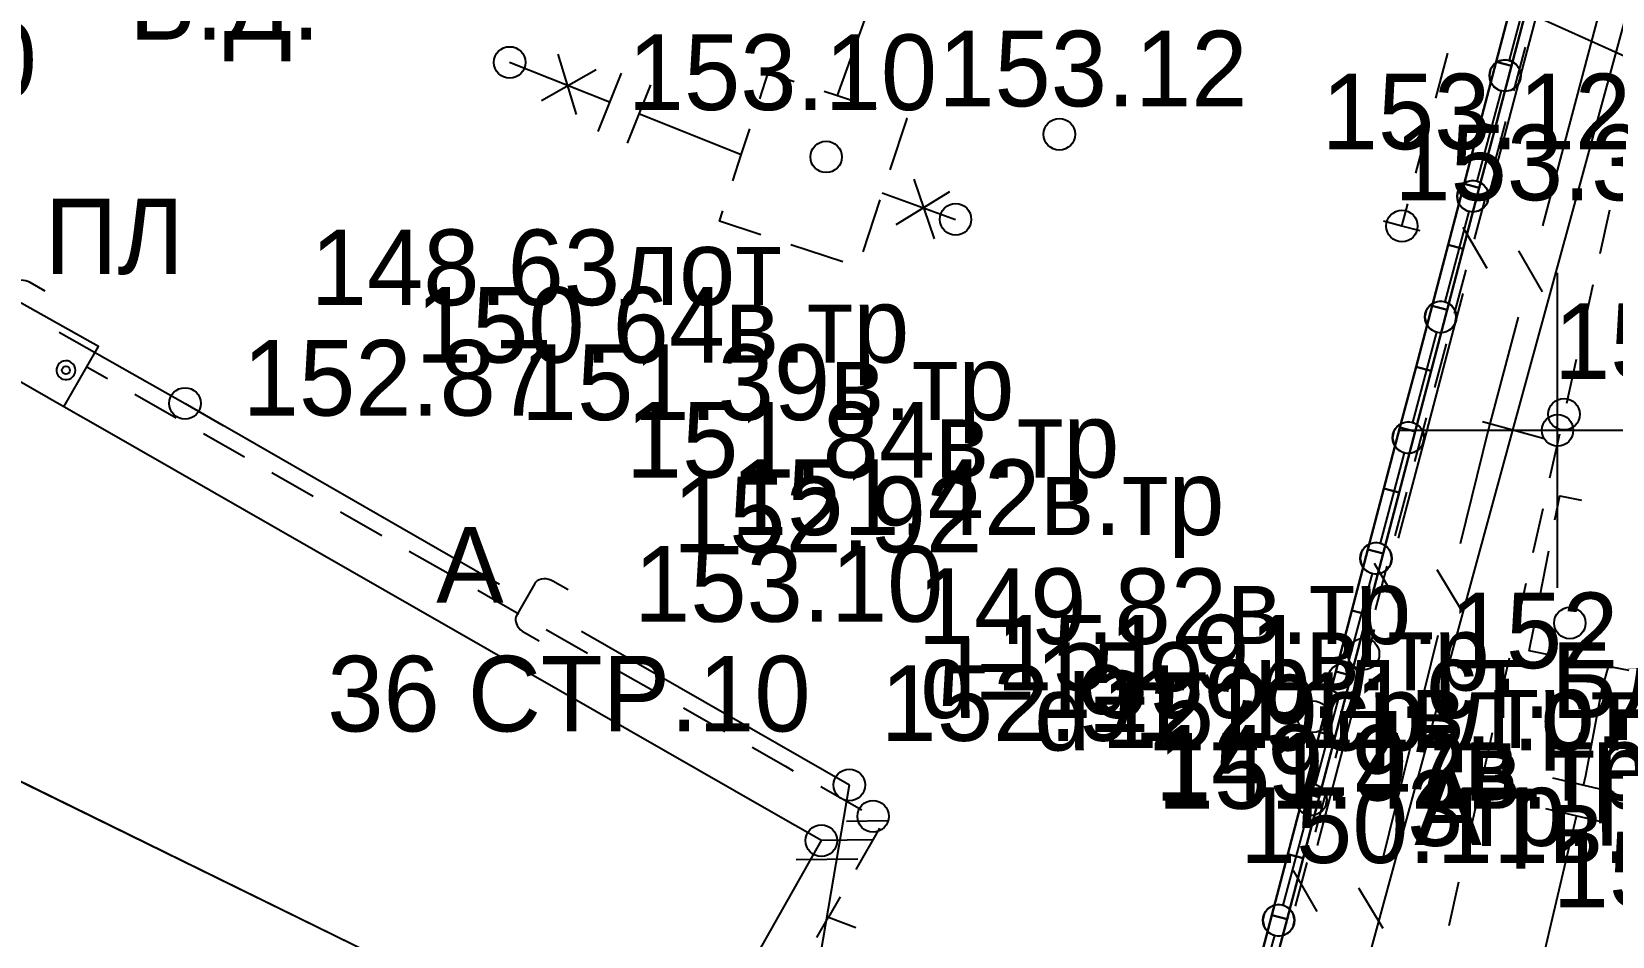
# Model space of a CAD drawing. Header units: metres. Extents: x -2743 to 126, y 13412 to 13916.
# Drawn here: x -1924.21 to -1899.13, y 13691.97 to 13706.33 of the extents above; entities that cross this region are included whole.
import ezdxf

# ---------------------------------------------------------------- set-up
doc = ezdxf.new("R2010")
doc.units = ezdxf.units.M
for name, color, linetype in [('0_геоподоснова', 7, 'Continuous'), ('output[1-12]_3_ДЖКХ-24_03233up$0$Дренаж', 7, 'Continuous'), ('output[1-12]_3_ДЖКХ-24_03233up$0$Кабели', 7, 'Continuous'), ('output[1-12]_3_ДЖКХ-24_03233up$0$Кабель связи', 7, 'Continuous'), ('output[1-12]_brd$0$Граница заказа', 7, 'Continuous'), ('output[1-12]_brd$0$Координатные кресты', 7, 'Continuous'), ('output[19-22]_3_ДЖКХ-25_01840tp$0$Бортовой камень', 7, 'Continuous'), ('output[19-22]_3_ДЖКХ-25_01840tp$0$Внутреннее заполнение', 7, 'Continuous'), ('output[19-22]_3_ДЖКХ-25_01840tp$0$Горизонтали', 7, 'Continuous'), ('output[19-22]_3_ДЖКХ-25_01840tp$0$Граница улицы', 7, 'Continuous'), ('output[19-22]_3_ДЖКХ-25_01840tp$0$Здания', 7, 'Continuous'), ('output[19-22]_3_ДЖКХ-25_01840tp$0$Колодцы', 7, 'Continuous'), ('output[19-22]_3_ДЖКХ-25_01840tp$0$Крыльца', 7, 'Continuous'), ('output[19-22]_3_ДЖКХ-25_01840tp$0$Навесы', 7, 'Continuous'), ('output[19-22]_3_ДЖКХ-25_01840tp$0$Номер дома', 7, 'Continuous'), ('output[19-22]_3_ДЖКХ-25_01840tp$0$Ограды', 7, 'Continuous'), ('output[19-22]_3_ДЖКХ-25_01840tp$0$Отдельно стоящее дерево', 7, 'Continuous'), ('output[19-22]_3_ДЖКХ-25_01840tp$0$Фонтаны', 7, 'Continuous'), ('output[19-22]_3_ДЖКХ-25_01840tp$0$Части зданий', 7, 'Continuous'), ('output[19-22]_3_ДЖКХ-25_01840up$0$Водосток', 7, 'Continuous'), ('output[19-22]_3_ДЖКХ-25_01840up$0$Газопровод', 7, 'Continuous'), ('output[19-22]_3_ДЖКХ-25_01840up$0$Дренаж', 7, 'Continuous'), ('output[19-22]_3_ДЖКХ-25_01840up$0$Кабели', 7, 'Continuous'), ('output[19-22]_3_ДЖКХ-25_01840up$0$Кабель связи', 7, 'Continuous'), ('output[19-22]_3_ДЖКХ-25_01840up$0$Теплосеть', 7, 'Continuous'), ('output[19-22]_brd$0$Граница заказа', 7, 'Continuous'), ('output[23]_brd$0$Координатные кресты', 7, 'Continuous')]:
    doc.layers.add(name, color=color, linetype=linetype)

msp = doc.modelspace()

# ---------------------------------------------------------------- linework, layer by layer
at = {"layer": '0_геоподоснова'}
for points in [[(-1900.72, 13706.812), (-1900.974, 13705.845), (-1900.733, 13705.782), (-1900.478, 13706.749), (-1900.72, 13706.812)], [(-1900.974, 13705.845), (-1901.229, 13704.878), (-1900.987, 13704.814), (-1900.733, 13705.782), (-1900.974, 13705.845)], [(-1901.229, 13704.878), (-1901.483, 13703.911), (-1901.241, 13703.847), (-1900.987, 13704.814), (-1901.229, 13704.878)], [(-1901.483, 13703.911), (-1901.737, 13702.944), (-1901.495, 13702.88), (-1901.241, 13703.847), (-1901.483, 13703.911)], [(-1901.737, 13702.944), (-1901.991, 13701.977), (-1901.75, 13701.913), (-1901.495, 13702.88), (-1901.737, 13702.944)], [(-1901.991, 13701.977), (-1902.246, 13701.009), (-1902.004, 13700.946), (-1901.75, 13701.913), (-1901.991, 13701.977)], [(-1902.246, 13701.009), (-1902.5, 13700.042), (-1902.258, 13699.979), (-1902.004, 13700.946), (-1902.246, 13701.009)], [(-1902.5, 13700.042), (-1902.754, 13699.075), (-1902.513, 13699.012), (-1902.258, 13699.979), (-1902.5, 13700.042)], [(-1902.754, 13699.075), (-1903.009, 13698.108), (-1902.767, 13698.045), (-1902.513, 13699.012), (-1902.754, 13699.075)], [(-1903.009, 13698.108), (-1903.263, 13697.141), (-1903.021, 13697.077), (-1902.767, 13698.045), (-1903.009, 13698.108)], [(-1903.263, 13697.141), (-1903.517, 13696.174), (-1903.276, 13696.11), (-1903.021, 13697.077), (-1903.263, 13697.141)], [(-1903.517, 13696.174), (-1903.772, 13695.207), (-1903.53, 13695.143), (-1903.276, 13696.11), (-1903.517, 13696.174)], [(-1903.772, 13695.207), (-1904.026, 13694.24), (-1903.784, 13694.176), (-1903.53, 13695.143), (-1903.772, 13695.207)], [(-1904.026, 13694.24), (-1904.28, 13693.272), (-1904.038, 13693.209), (-1903.784, 13694.176), (-1904.026, 13694.24)], [(-1904.28, 13693.272), (-1904.534, 13692.305), (-1904.293, 13692.242), (-1904.038, 13693.209), (-1904.28, 13693.272)], [(-1904.534, 13692.305), (-1904.789, 13691.338), (-1904.547, 13691.275), (-1904.293, 13692.242), (-1904.534, 13692.305)]]:
    msp.add_lwpolyline(points, close=True, dxfattribs=at)
for points in [[(-1900.974, 13705.845), (-1900.72, 13706.812)], [(-1900.478, 13706.749), (-1900.733, 13705.782)], [(-1901.229, 13704.878), (-1900.974, 13705.845)], [(-1900.733, 13705.782), (-1900.987, 13704.814)], [(-1900.974, 13705.845), (-1900.733, 13705.782)], [(-1900.733, 13705.782), (-1900.974, 13705.845)], [(-1901.483, 13703.911), (-1901.229, 13704.878)], [(-1901.229, 13704.878), (-1900.987, 13704.814)], [(-1900.987, 13704.814), (-1901.229, 13704.878)], [(-1900.987, 13704.814), (-1901.241, 13703.847)], [(-1901.737, 13702.944), (-1901.483, 13703.911)], [(-1901.241, 13703.847), (-1901.495, 13702.88)], [(-1901.483, 13703.911), (-1901.241, 13703.847)], [(-1901.241, 13703.847), (-1901.483, 13703.911)], [(-1901.991, 13701.977), (-1901.737, 13702.944)], [(-1901.495, 13702.88), (-1901.75, 13701.913)], [(-1901.737, 13702.944), (-1901.495, 13702.88)], [(-1901.495, 13702.88), (-1901.737, 13702.944)], [(-1900, 13697.5), (-1900, 13702.5)], [(-1902.246, 13701.009), (-1901.991, 13701.977)], [(-1901.75, 13701.913), (-1902.004, 13700.946)], [(-1901.991, 13701.977), (-1901.75, 13701.913)], [(-1901.75, 13701.913), (-1901.991, 13701.977)], [(-1902.5, 13700.042), (-1902.246, 13701.009)], [(-1902.004, 13700.946), (-1902.258, 13699.979)], [(-1902.246, 13701.009), (-1902.004, 13700.946)], [(-1902.004, 13700.946), (-1902.246, 13701.009)], [(-1902.754, 13699.075), (-1902.5, 13700.042)], [(-1902.258, 13699.979), (-1902.513, 13699.012)], [(-1902.5, 13700.042), (-1902.258, 13699.979)], [(-1902.258, 13699.979), (-1902.5, 13700.042)], [(-1902.5, 13700), (-1897.5, 13700)], [(-1903.009, 13698.108), (-1902.754, 13699.075)], [(-1902.513, 13699.012), (-1902.767, 13698.045)], [(-1902.754, 13699.075), (-1902.513, 13699.012)], [(-1902.513, 13699.012), (-1902.754, 13699.075)], [(-1903.263, 13697.141), (-1903.009, 13698.108)], [(-1903.009, 13698.108), (-1902.767, 13698.045)], [(-1902.767, 13698.045), (-1903.009, 13698.108)], [(-1902.767, 13698.045), (-1903.021, 13697.077)], [(-1903.517, 13696.174), (-1903.263, 13697.141)], [(-1903.021, 13697.077), (-1903.276, 13696.11)], [(-1903.263, 13697.141), (-1903.021, 13697.077)], [(-1903.021, 13697.077), (-1903.263, 13697.141)], [(-1903.772, 13695.207), (-1903.517, 13696.174)], [(-1903.276, 13696.11), (-1903.53, 13695.143)], [(-1903.517, 13696.174), (-1903.276, 13696.11)], [(-1903.276, 13696.11), (-1903.517, 13696.174)], [(-1904.026, 13694.24), (-1903.772, 13695.207)], [(-1903.53, 13695.143), (-1903.784, 13694.176)], [(-1903.772, 13695.207), (-1903.53, 13695.143)], [(-1903.53, 13695.143), (-1903.772, 13695.207)], [(-1904.28, 13693.272), (-1904.026, 13694.24)], [(-1903.784, 13694.176), (-1904.038, 13693.209)], [(-1904.026, 13694.24), (-1903.784, 13694.176)], [(-1903.784, 13694.176), (-1904.026, 13694.24)], [(-1904.534, 13692.305), (-1904.28, 13693.272)], [(-1904.038, 13693.209), (-1904.293, 13692.242)], [(-1904.28, 13693.272), (-1904.038, 13693.209)], [(-1904.038, 13693.209), (-1904.28, 13693.272)], [(-1904.789, 13691.338), (-1904.534, 13692.305)], [(-1904.534, 13692.305), (-1904.293, 13692.242)], [(-1904.293, 13692.242), (-1904.534, 13692.305)], [(-1904.293, 13692.242), (-1904.547, 13691.275)]]:
    msp.add_lwpolyline(points, dxfattribs=at)
at = {"layer": 'output[1-12]_brd$0$Граница заказа'}
msp.add_lwpolyline([(-1548.477, 13587.979), (-1676.866, 13613.821), (-1826.623, 13646.49), (-1941.493, 13702.811), (-1939.549, 13742.563), (-1946.321, 13757.807), (-2014.549, 13775.285), (-2049.484, 13776.598), (-2061.844, 13786.697), (-2071.032, 13788.68), (-2071.376, 13780.544), (-2071.931, 13777.299), (-2073.348, 13774.272), (-2077.472, 13770.511), (-2078.904, 13770.009), (-2095.38, 13773.45), (-2141.494, 13783.622), (-2188.318, 13793.951), (-2191.54, 13794.789), (-2200.754, 13795.888), (-2200.859, 13795.91), (-2208.042, 13797.44), (-2324.427, 13822.225)], dxfattribs=at)
at = {"layer": 'output[1-12]_brd$0$Координатные кресты'}
msp.add_circle((-1900, 13700), 0.25, dxfattribs=at)
at = {"layer": 'output[19-22]_3_ДЖКХ-25_01840tp$0$Бортовой камень'}
for points in [[(-1901.931, 13705.273), (-1901.742, 13705.983)], [(-1902.248, 13704.079), (-1902.059, 13704.789)], [(-1902.47, 13703.241), (-1902.376, 13703.596)], [(-1899.176, 13703.495), (-1899.331, 13702.798)], [(-1899.439, 13702.31), (-1899.595, 13701.612)], [(-1899.703, 13701.124), (-1899.858, 13700.427)], [(-1923.338, 13701.009), (-1923.011, 13700.822)], [(-1922.577, 13700.574), (-1921.922, 13700.2)], [(-1921.488, 13699.951), (-1920.834, 13699.577)], [(-1899.968, 13699.939), (-1900.125, 13699.242)], [(-1920.4, 13699.329), (-1919.746, 13698.955)], [(-1919.312, 13698.706), (-1918.657, 13698.332)], [(-1900.235, 13698.754), (-1900.391, 13698.057)], [(-1918.223, 13698.084), (-1917.569, 13697.71)], [(-1917.135, 13697.461), (-1916.481, 13697.087)], [(-1900.501, 13697.57), (-1900.658, 13696.873)], [(-1916.047, 13696.839), (-1915.392, 13696.465)], [(-1900.768, 13696.385), (-1900.925, 13695.688)], [(-1914.958, 13696.217), (-1914.304, 13695.842)], [(-1913.87, 13695.594), (-1913.216, 13695.22)], [(-1901.035, 13695.2), (-1901.192, 13694.503)], [(-1912.782, 13694.972), (-1912.252, 13694.669), (-1912.127, 13694.597)], [(-1911.693, 13694.349), (-1911.039, 13693.975)], [(-1901.302, 13694.015), (-1901.459, 13693.318)], [(-1910.757, 13693.685), (-1911.133, 13693.032)], [(-1901.569, 13692.831), (-1901.726, 13692.134)], [(-1911.382, 13692.599), (-1911.57, 13692.272)]]:
    msp.add_lwpolyline(points, dxfattribs=at)
at = {"layer": 'output[19-22]_3_ДЖКХ-25_01840tp$0$Внутреннее заполнение'}
msp.add_lwpolyline([(-1902.18, 13703.164), (-1902.47, 13703.241), (-1902.76, 13703.318)], dxfattribs=at)
at = {"layer": 'output[19-22]_3_ДЖКХ-25_01840tp$0$Горизонтали'}
for centre in [(-1907.905, 13704.698), (-1902.47, 13703.241), (-1899.897, 13700.255), (-1903.078, 13696.451), (-1910.861, 13693.873), (-1911.682, 13693.488)]:
    msp.add_circle(centre, 0.25, dxfattribs=at)
at = {"layer": 'output[19-22]_3_ДЖКХ-25_01840tp$0$Граница улицы'}
for points in [[(-1900.691, 13705.385), (-1900.506, 13706.079)], [(-1901.005, 13704.209), (-1900.82, 13704.902)], [(-1901.32, 13703.032), (-1901.134, 13703.726)], [(-1901.634, 13701.856), (-1901.449, 13702.549)], [(-1901.948, 13700.679), (-1901.763, 13701.373)], [(-1902.262, 13699.503), (-1902.13, 13700), (-1902.077, 13700.196)], [(-1902.577, 13698.326), (-1902.392, 13699.02)], [(-1902.891, 13697.15), (-1902.706, 13697.843)], [(-1903.207, 13695.973), (-1903.078, 13696.451), (-1903.02, 13696.667)], [(-1903.524, 13694.798), (-1903.337, 13695.491)], [(-1903.842, 13693.622), (-1903.655, 13694.315)], [(-1904.159, 13692.446), (-1903.972, 13693.139)], [(-1911.57, 13692.272), (-1911.135, 13692.112)]]:
    msp.add_lwpolyline(points, dxfattribs=at)
at = {"layer": 'output[19-22]_3_ДЖКХ-25_01840tp$0$Здания'}
msp.add_lwpolyline([(-1914.022, 13689.342), (-1911.682, 13693.488), (-1912.516, 13693.966), (-1923.052, 13700), (-1923.702, 13700.373), (-1926.26, 13701.838), (-1936.615, 13707.768), (-1936.989, 13707.983), (-1937.754, 13708.421), (-1938.229, 13708.693), (-1938.578, 13708.055), (-1940.751, 13704.084), (-1941.391, 13702.915), (-1941.458, 13702.794)], dxfattribs=at)
at = {"layer": 'output[19-22]_3_ДЖКХ-25_01840tp$0$Колодцы'}
for centre in [(-1911.606, 13704.339), (-1899.805, 13696.941)]:
    msp.add_circle(centre, 0.25, dxfattribs=at)
at = {"layer": 'output[19-22]_3_ДЖКХ-25_01840tp$0$Крыльца'}
msp.add_lwpolyline([(-1923.702, 13700.373), (-1923.338, 13701.009), (-1923.153, 13701.332), (-1925.726, 13702.77), (-1925.896, 13702.472), (-1926.26, 13701.838)], dxfattribs=at)
at = {"layer": 'output[19-22]_3_ДЖКХ-25_01840tp$0$Навесы'}
msp.add_lwpolyline([(-1923.52, 13700.953), (-1923.524, 13700.987), (-1923.536, 13701.02), (-1923.555, 13701.049), (-1923.58, 13701.073), (-1923.609, 13701.09), (-1923.642, 13701.1), (-1923.677, 13701.103), (-1923.711, 13701.097), (-1923.743, 13701.084), (-1923.771, 13701.064), (-1923.794, 13701.038), (-1923.81, 13701.007), (-1923.819, 13700.974), (-1923.819, 13700.939), (-1923.812, 13700.905), (-1923.797, 13700.874), (-1923.776, 13700.847), (-1923.749, 13700.825), (-1923.717, 13700.811), (-1923.684, 13700.804), (-1923.649, 13700.804), (-1923.616, 13700.813), (-1923.585, 13700.829), (-1923.559, 13700.852), (-1923.539, 13700.88), (-1923.526, 13700.912), (-1923.52, 13700.953)], dxfattribs=at)
msp.add_circle((-1923.67, 13700.953), 0.0625, dxfattribs=at)
at = {"layer": 'output[19-22]_3_ДЖКХ-25_01840tp$0$Ограды'}
for points in [[(-1900.385, 13707.305), (-1900.768, 13705.872)], [(-1900.897, 13705.389), (-1901.28, 13703.956)], [(-1901.409, 13703.473), (-1901.791, 13702.041)], [(-1901.92, 13701.558), (-1902.303, 13700.125)], [(-1902.432, 13699.642), (-1902.815, 13698.209)], [(-1902.944, 13697.726), (-1903.253, 13696.568), (-1903.328, 13696.294)], [(-1903.458, 13695.811), (-1903.844, 13694.38)], [(-1903.975, 13693.897), (-1904.361, 13692.465)], [(-1904.491, 13691.983), (-1904.521, 13691.872), (-1904.878, 13690.551)]]:
    msp.add_lwpolyline(points, dxfattribs=at)
for points in [[(-1900.582, 13705.63), (-1900.602, 13705.728), (-1900.656, 13705.807), (-1900.735, 13705.861), (-1900.832, 13705.88), (-1900.93, 13705.861), (-1901.009, 13705.807), (-1901.063, 13705.728), (-1901.082, 13705.63), (-1901.063, 13705.533), (-1901.009, 13705.454), (-1900.93, 13705.4), (-1900.832, 13705.38), (-1900.735, 13705.4), (-1900.656, 13705.454), (-1900.602, 13705.533), (-1900.582, 13705.63)], [(-1901.094, 13703.715), (-1901.114, 13703.812), (-1901.167, 13703.891), (-1901.247, 13703.945), (-1901.344, 13703.965), (-1901.442, 13703.945), (-1901.521, 13703.891), (-1901.575, 13703.812), (-1901.594, 13703.715), (-1901.575, 13703.617), (-1901.521, 13703.538), (-1901.442, 13703.484), (-1901.344, 13703.465), (-1901.247, 13703.484), (-1901.167, 13703.538), (-1901.114, 13703.617), (-1901.094, 13703.715)], [(-1901.606, 13701.799), (-1901.626, 13701.896), (-1901.679, 13701.976), (-1901.759, 13702.029), (-1901.856, 13702.049), (-1901.953, 13702.029), (-1902.033, 13701.976), (-1902.086, 13701.896), (-1902.106, 13701.799), (-1902.086, 13701.702), (-1902.033, 13701.622), (-1901.953, 13701.569), (-1901.856, 13701.549), (-1901.759, 13701.569), (-1901.679, 13701.622), (-1901.626, 13701.702), (-1901.606, 13701.799)], [(-1902.118, 13699.883), (-1902.137, 13699.981), (-1902.191, 13700.06), (-1902.271, 13700.114), (-1902.368, 13700.133), (-1902.465, 13700.114), (-1902.545, 13700.06), (-1902.598, 13699.981), (-1902.618, 13699.883), (-1902.598, 13699.786), (-1902.545, 13699.707), (-1902.465, 13699.653), (-1902.368, 13699.633), (-1902.271, 13699.653), (-1902.191, 13699.707), (-1902.137, 13699.786), (-1902.118, 13699.883)], [(-1902.63, 13697.968), (-1902.649, 13698.065), (-1902.703, 13698.145), (-1902.782, 13698.198), (-1902.88, 13698.218), (-1902.977, 13698.198), (-1903.056, 13698.145), (-1903.11, 13698.065), (-1903.13, 13697.968), (-1903.11, 13697.87), (-1903.056, 13697.791), (-1902.977, 13697.737), (-1902.88, 13697.718), (-1902.782, 13697.737), (-1902.703, 13697.791), (-1902.649, 13697.87), (-1902.63, 13697.968)], [(-1903.143, 13696.052), (-1903.162, 13696.15), (-1903.216, 13696.229), (-1903.295, 13696.283), (-1903.393, 13696.302), (-1903.49, 13696.283), (-1903.57, 13696.229), (-1903.623, 13696.15), (-1903.643, 13696.052), (-1903.623, 13695.955), (-1903.57, 13695.876), (-1903.49, 13695.822), (-1903.393, 13695.802), (-1903.295, 13695.822), (-1903.216, 13695.876), (-1903.162, 13695.955), (-1903.143, 13696.052)], [(-1903.66, 13694.138), (-1903.679, 13694.235), (-1903.733, 13694.315), (-1903.812, 13694.369), (-1903.91, 13694.388), (-1904.007, 13694.369), (-1904.086, 13694.315), (-1904.14, 13694.235), (-1904.16, 13694.138), (-1904.14, 13694.041), (-1904.086, 13693.961), (-1904.007, 13693.908), (-1903.91, 13693.888), (-1903.812, 13693.908), (-1903.733, 13693.961), (-1903.679, 13694.041), (-1903.66, 13694.138)], [(-1904.176, 13692.224), (-1904.196, 13692.321), (-1904.25, 13692.401), (-1904.329, 13692.454), (-1904.426, 13692.474), (-1904.524, 13692.454), (-1904.603, 13692.401), (-1904.657, 13692.321), (-1904.676, 13692.224), (-1904.657, 13692.127), (-1904.603, 13692.047), (-1904.524, 13691.994), (-1904.426, 13691.974), (-1904.329, 13691.994), (-1904.25, 13692.047), (-1904.196, 13692.127), (-1904.176, 13692.224)]]:
    msp.add_lwpolyline(points, close=True, dxfattribs=at)
for centre in [(-1900.832, 13705.63), (-1900.832, 13705.63), (-1901.344, 13703.715), (-1901.344, 13703.715), (-1901.856, 13701.799), (-1901.856, 13701.799), (-1902.368, 13699.883), (-1902.368, 13699.883), (-1902.88, 13697.968), (-1902.88, 13697.968), (-1903.393, 13696.052), (-1903.393, 13696.052), (-1903.91, 13694.138), (-1903.91, 13694.138), (-1904.426, 13692.224), (-1904.426, 13692.224)]:
    msp.add_circle(centre, 0.25, dxfattribs=at)
at = {"layer": 'output[19-22]_3_ДЖКХ-25_01840tp$0$Отдельно стоящее дерево'}
msp.add_circle((-1903.88, 13695.455), 0.25, dxfattribs=at)
at = {"layer": 'output[19-22]_3_ДЖКХ-25_01840tp$0$Фонтаны'}
for centre in [(-1921.78, 13700.426), (-1911.238, 13694.372)]:
    msp.add_circle(centre, 0.25, dxfattribs=at)
at = {"layer": 'output[19-22]_3_ДЖКХ-25_01840tp$0$Части зданий'}
msp.add_lwpolyline([(-1911.755, 13691.952), (-1911.57, 13692.272)], dxfattribs=at)
at = {"layer": 'output[19-22]_3_ДЖКХ-25_01840up$0$Водосток'}
for points in [[(-1923.997, 13702.207), (-1924.239, 13702.344), (-1924.274, 13702.361), (-1924.304, 13702.37), (-1924.345, 13702.38), (-1924.386, 13702.382), (-1924.42, 13702.378), (-1924.457, 13702.364), (-1924.491, 13702.346), (-1924.51, 13702.326), (-1924.528, 13702.304), (-1924.815, 13701.795), (-1924.824, 13701.77), (-1924.828, 13701.749), (-1924.828, 13701.72), (-1924.823, 13701.696), (-1924.815, 13701.665), (-1924.803, 13701.635), (-1924.782, 13701.607), (-1924.75, 13701.57), (-1924.72, 13701.548), (-1924.45, 13701.396)], [(-1923.779, 13701.555), (-1921.78, 13700.426)], [(-1921.78, 13700.426), (-1921.173, 13700.077)], [(-1921.78, 13700.426), (-1921.038, 13700)], [(-1921.038, 13700), (-1916.788, 13697.559)], [(-1915.701, 13697.467), (-1915.942, 13697.605), (-1915.977, 13697.622), (-1916.006, 13697.631), (-1916.047, 13697.642), (-1916.088, 13697.644), (-1916.122, 13697.64), (-1916.159, 13697.627), (-1916.193, 13697.609), (-1916.213, 13697.589), (-1916.23, 13697.567), (-1916.522, 13697.06), (-1916.53, 13697.036), (-1916.535, 13697.014), (-1916.535, 13696.986), (-1916.531, 13696.962), (-1916.522, 13696.93), (-1916.51, 13696.9), (-1916.489, 13696.872), (-1916.458, 13696.835), (-1916.428, 13696.813), (-1916.16, 13696.659)], [(-1915.488, 13696.813), (-1911.238, 13694.372)]]:
    msp.add_lwpolyline(points, dxfattribs=at)
at = {"layer": 'output[19-22]_3_ДЖКХ-25_01840up$0$Газопровод'}
for points in [[(-1911.426, 13705.311), (-1910.836, 13706.958)], [(-1898.463, 13705.719), (-1900.933, 13706.839)], [(-1915.566, 13705.011), (-1915.86, 13705.967)], [(-1915.043, 13705.205), (-1916.629, 13705.838)], [(-1916.124, 13705.232), (-1915.256, 13705.728)], [(-1914.858, 13705.67), (-1915.229, 13704.741)], [(-1912.661, 13705.259), (-1912.525, 13705.672)], [(-1912.525, 13705.672), (-1912.112, 13705.536)], [(-1914.394, 13705.484), (-1914.764, 13704.555)], [(-1911.637, 13705.38), (-1911.426, 13705.311), (-1910.811, 13705.108)], [(-1912.954, 13704.371), (-1914.579, 13705.02)], [(-1910.336, 13704.952), (-1910.327, 13704.949), (-1910.596, 13704.132)], [(-1913.089, 13703.958), (-1912.954, 13704.371), (-1912.818, 13704.784)], [(-1910.215, 13703.987), (-1909.891, 13703.04)], [(-1910.752, 13703.657), (-1911.024, 13702.831)], [(-1910.715, 13703.771), (-1909.553, 13703.348)], [(-1909.65, 13703.784), (-1910.503, 13703.261)], [(-1912.641, 13703.1), (-1913.301, 13703.317), (-1913.246, 13703.483)], [(-1911.34, 13702.672), (-1912.166, 13702.943)], [(-1900.041, 13698.577), (-1899.965, 13698.962), (-1899.62, 13698.894)], [(-1900.282, 13697.356), (-1900.138, 13698.087)], [(-1900.45, 13696.5), (-1900.378, 13696.865)], [(-1900.085, 13696.428), (-1900.45, 13696.5)], [(-1898.863, 13696.188), (-1899.278, 13696.269), (-1899.594, 13696.332)], [(-1899.586, 13694.365), (-1899.55, 13694.52), (-1899.3, 13695.85), (-1899.192, 13696.252)], [(-1899.1, 13694.251), (-1900.073, 13694.479)], [(-1900.583, 13690.122), (-1899.701, 13693.878)], [(-1899.214, 13693.764), (-1900.187, 13693.992)]]:
    msp.add_lwpolyline(points, dxfattribs=at)
for centre in [(-1916.629, 13705.838), (-1909.553, 13703.348)]:
    msp.add_circle(centre, 0.25, dxfattribs=at)
at = {"layer": 'output[19-22]_3_ДЖКХ-25_01840up$0$Дренаж'}
msp.add_lwpolyline([(-1912.242, 13688.469), (-1911.238, 13694.372)], dxfattribs=at)
msp.add_lwpolyline([(-1912.242, 13688.469), (-1911.238, 13694.372)], dxfattribs=at)
at = {"layer": 'output[19-22]_3_ДЖКХ-25_01840up$0$Кабели'}
for points in [[(-1900.708, 13700), (-1899.81, 13703.288), (-1897.636, 13711.25), (-1896.66, 13717.078), (-1896, 13722.744), (-1895.289, 13727.894), (-1895.069, 13730.938)], [(-1900.226, 13699.868), (-1901.191, 13700.132)], [(-1900.226, 13699.868), (-1901.191, 13700.132)], [(-1904.82, 13684.83), (-1903.219, 13690.806), (-1900.708, 13700)]]:
    msp.add_lwpolyline(points, dxfattribs=at)
at = {"layer": 'output[19-22]_3_ДЖКХ-25_01840up$0$Кабель связи'}
for points in [[(-1901.115, 13703.619), (-1899.97, 13707.956)], [(-1899.288, 13706.841), (-1900.24, 13703.247)], [(-1901.118, 13702.57), (-1901.495, 13703.218)], [(-1900.621, 13702.846), (-1900.244, 13702.198)], [(-1902.071, 13700), (-1901.498, 13702.169)], [(-1900.625, 13701.797), (-1901.101, 13700)], [(-1902.523, 13698.288), (-1902.071, 13700)], [(-1901.101, 13700), (-1901.543, 13698.201)], [(-1902.526, 13697.239), (-1902.903, 13697.887)], [(-1901.916, 13697.793), (-1901.528, 13697.152)], [(-1903.811, 13693.413), (-1902.906, 13696.838)], [(-1901.901, 13696.744), (-1902.786, 13693.145)], [(-1903.814, 13692.364), (-1904.191, 13693.012)], [(-1903.159, 13692.738), (-1902.77, 13692.097)]]:
    msp.add_lwpolyline(points, dxfattribs=at)
at = {"layer": 'output[19-22]_3_ДЖКХ-25_01840up$0$Теплосеть'}
for points in [[(-1910.623, 13693.803), (-1911.281, 13693.794)], [(-1910.864, 13693.499), (-1911.682, 13693.488)], [(-1911.105, 13693.196), (-1912.083, 13693.182)]]:
    msp.add_lwpolyline(points, dxfattribs=at)
at = {"layer": 'output[19-22]_brd$0$Граница заказа'}
msp.add_lwpolyline([(-1941.493, 13702.811), (-1826.623, 13646.49)], dxfattribs=at)
at = {"layer": 'output[23]_brd$0$Координатные кресты'}
msp.add_circle((-1900, 13700), 0.25, dxfattribs=at)

# ---------------------------------------------------------------- texts
at = {"layer": 'output[1-12]_3_ДЖКХ-24_03233up$0$Дренаж'}
for s, p in [('148.63лот', (-1919.785, 13701.986)), ('150.64в.тр', (-1918.118, 13701.074)), ('151.39в.тр', (-1916.451, 13700.162)), ('151.84в.тр', (-1914.785, 13699.25)), ('151.42в.тр', (-1913.118, 13698.337))]:
    msp.add_text(s, height=1.2, dxfattribs=at).set_placement(p)
at = {"layer": 'output[1-12]_3_ДЖКХ-24_03233up$0$Кабели'}
msp.add_text('3тр.ГНБ', height=1.2, dxfattribs=at).set_placement((-1902.387, 13693.405))
at = {"layer": 'output[1-12]_3_ДЖКХ-24_03233up$0$Кабель связи'}
for s, p in [('149.82в.тр.', (-1910.153, 13696.608)), ('151.91в.тр.', (-1908.904, 13695.871)), ('152.11в.тр.', (-1907.238, 13694.958)), ('149.97в.тр.', (-1906.389, 13694.125)), ('150.11в.тр.', (-1905.042, 13693.134))]:
    msp.add_text(s, height=1.2, dxfattribs=at).set_placement(p)
at = {"layer": 'output[19-22]_3_ДЖКХ-25_01840tp$0$Горизонтали'}
for s, p in [('153.12', (-1909.827, 13705.141)), ('153.12', (-1903.742, 13704.46)), ('153.30', (-1902.59, 13703.651)), ('152.59', (-1900.057, 13700.816)), ('152.92', (-1914.037, 13698.065)), ('153.10', (-1914.654, 13696.962)), ('152.77', (-1901.712, 13696.225))]:
    msp.add_text(s, height=1.2, dxfattribs=at).set_placement(p)
at = {"layer": 'output[19-22]_3_ДЖКХ-25_01840tp$0$Граница улицы'}
for p in [(-1917.794, 13697.265), (-1902.273, 13693.419)]:
    msp.add_text('А', height=1.2, dxfattribs=at).set_placement(p)
at = {"layer": 'output[19-22]_3_ДЖКХ-25_01840tp$0$Колодцы'}
for s, p in [('153.10', (-1914.754, 13705.082)), ('152.61', (-1900.078, 13692.432))]:
    msp.add_text(s, height=1.2, dxfattribs=at).set_placement(p)
at = {"layer": 'output[19-22]_3_ДЖКХ-25_01840tp$0$Крыльца'}
msp.add_text('ПЛ', height=1.2, dxfattribs=at).set_placement((-1924.006, 13702.478))
at = {"layer": 'output[19-22]_3_ДЖКХ-25_01840tp$0$Номер дома'}
msp.add_text('36 СТР.10', height=1.2, dxfattribs=at).set_placement((-1919.523, 13695.221))
at = {"layer": 'output[19-22]_3_ДЖКХ-25_01840tp$0$Фонтаны'}
for s, p in [('152.90', (-1929.04, 13705.278)), ('152.87', (-1920.864, 13700.233)), ('152.91', (-1910.744, 13695.072))]:
    msp.add_text(s, height=1.2, dxfattribs=at).set_placement(p)
at = {"layer": 'output[19-22]_3_ДЖКХ-25_01840up$0$Газопровод'}
for s, p in [('Б.Д.', (-1922.666, 13706.201)), ('d=159ср.д.ст.БД', (-1910.116, 13695.435)), ('d=219ср.д.ст', (-1908.305, 13694.919)), ('151.42в.тр.', (-1906.344, 13693.994))]:
    msp.add_text(s, height=1.2, dxfattribs=at).set_placement(p)

doc.saveas('drawing.dxf')
